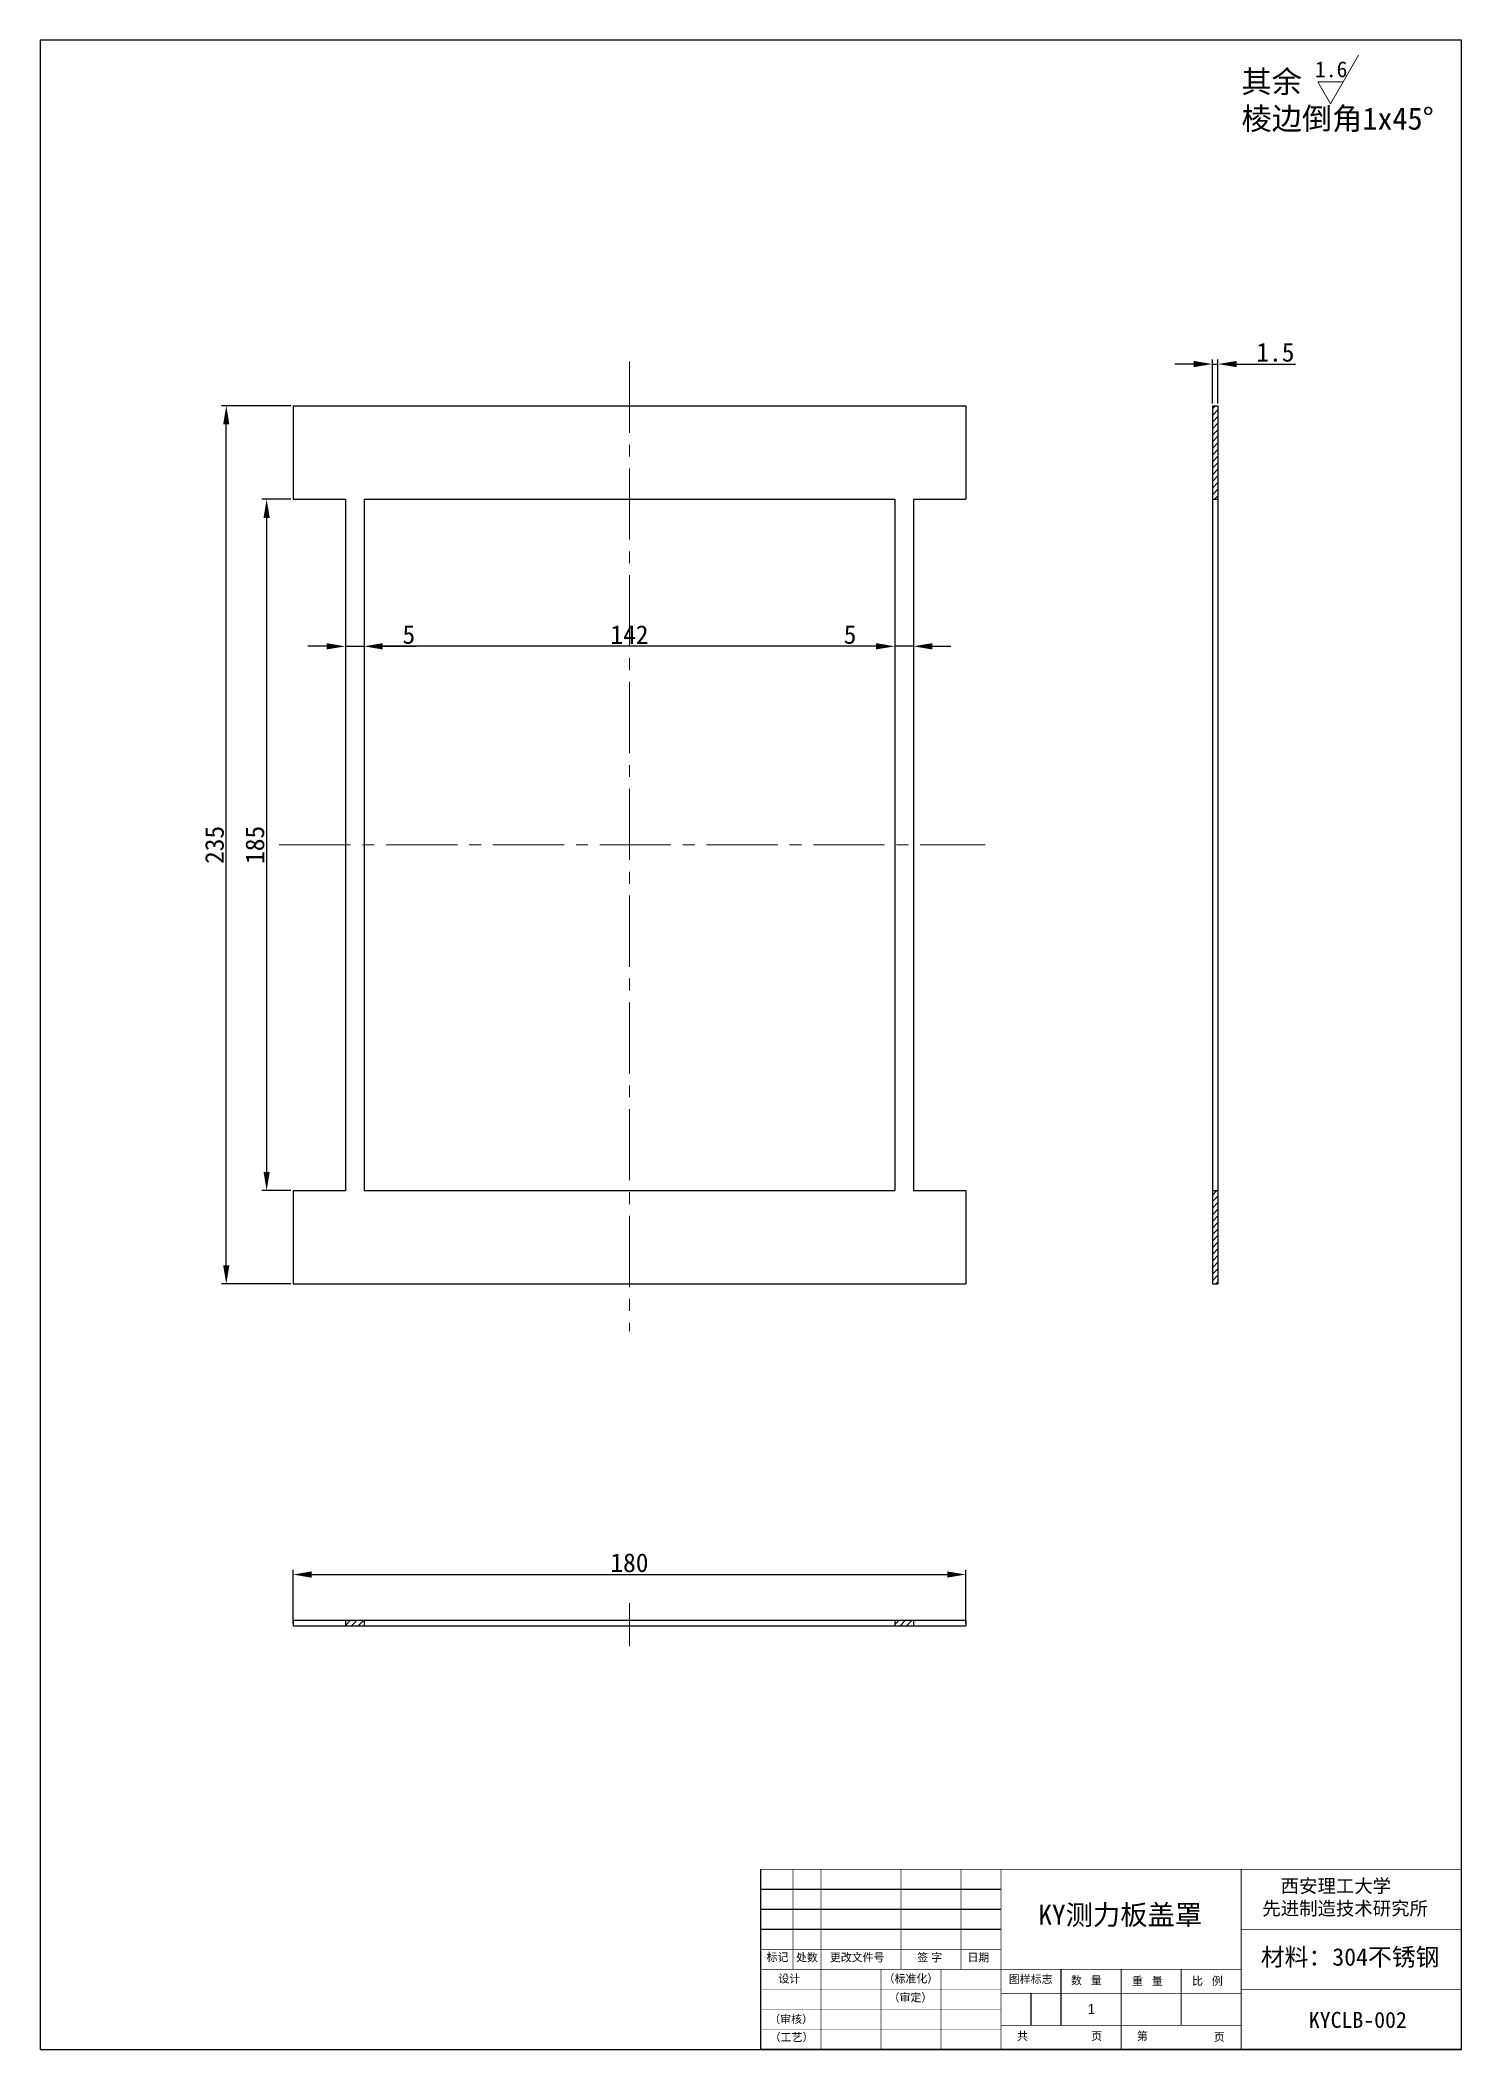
# Model space of a CAD drawing. Header units: inches. Extents: x -20 to 18950, y -1047 to 2551.
# Drawn here: x 18112 to 18492, y -1047 to -509 of the extents above; entities that cross this region are included whole.
import ezdxf

# ---------------------------------------------------------------- set-up
doc = ezdxf.new("R2010")
doc.units = ezdxf.units.IN
doc.header["$MEASUREMENT"] = 0
doc.header["$PDSIZE"] = -5
doc.linetypes.add('CENTER2', pattern=[28.574999, 19.049999, -3.175, 3.175, -3.175])
doc.layers.get('0').update_dxf_attribs({"lineweight": 30})
doc.layers.get('Defpoints').update_dxf_attribs({"lineweight": 18})
for name, color, linetype, lineweight in [('cen', 1, 'CENTER2', 20), ('con', 7, 'Continuous', 20), ('dim', 5, 'Continuous', 20), ('hat', 3, 'Continuous', 20), ('text', 6, 'Continuous', 20)]:
    doc.layers.add(name, color=color, linetype=linetype, lineweight=lineweight)
doc.styles.get("Standard").update_dxf_attribs({"font": ''})
doc.styles.get('Standard').set_extended_font_data('宋体')
doc.dimstyles.new('ISO-25', dxfattribs={"dimtxt": 5, "dimasz": 5, "dimexe": 1.25, "dimexo": 0.625, "dimtad": 1, "dimdsep": 46, "dimtxsty": 'Standard', "dimcen": 2.5, "dimdle": 10, "dimadec": 0, "dimazin": 0, "dimtfac": 1, "dimtmove": 0, "dimatfit": 3, "dimfxl": 1, "dimtolj": 1, "dimarcsym": 0})

# ---------------------------------------------------------------- blocks, each defined once
blk = doc.blocks.new('*D316')
at = {"layer": 'Defpoints', "color": 0, "transparency": 16777216}
for p in [(18198.19, -632.15), (18340.19, -632.15), (18198.19, -671.52)]:
    blk.add_point(p, dxfattribs=at)
at = {"layer": 'dim', "color": 0, "linetype": 'Continuous', "lineweight": -2, "transparency": 16777216}
for p, q in [((18198.19, -632.77), (18198.19, -672.77)), ((18340.19, -632.77), (18340.19, -672.77)), ((18335.19, -671.52), (18203.19, -671.52))]:
    blk.add_line(p, q, dxfattribs=at)
at = {"layer": 'dim', "color": 0, "transparency": 16777216}
for points in [[(18203.19, -670.68), (18203.19, -672.35), (18198.19, -671.52)], [(18335.19, -670.68), (18335.19, -672.35), (18340.19, -671.52)]]:
    blk.add_solid(points, dxfattribs=at)
at = {"layer": 'dim', "color": 0, "transparency": 16777216, "insert": (18269.19, -668.39), "char_height": 5, "attachment_point": 5}
blk.add_mtext('\\A1;142', dxfattribs=at)
blk = doc.blocks.new('*D313')
at = {"layer": 'Defpoints', "color": 0, "transparency": 16777216}
for p in [(18193.19, -632.15), (18198.19, -632.15), (18193.19, -671.52)]:
    blk.add_point(p, dxfattribs=at)
at = {"layer": 'dim', "color": 0, "linetype": 'Continuous', "lineweight": -2, "transparency": 16777216}
for p, q in [((18193.19, -632.77), (18193.19, -672.77)), ((18198.19, -632.77), (18198.19, -672.77)), ((18188.19, -671.52), (18183.19, -671.52)), ((18193.19, -671.52), (18198.19, -671.52)), ((18203.19, -671.52), (18212.15, -671.52))]:
    blk.add_line(p, q, dxfattribs=at)
at = {"layer": 'dim', "color": 0, "transparency": 16777216}
for points in [[(18188.19, -670.68), (18188.19, -672.35), (18193.19, -671.52)], [(18203.19, -670.68), (18203.19, -672.35), (18198.19, -671.52)]]:
    blk.add_solid(points, dxfattribs=at)
at = {"layer": 'dim', "color": 0, "transparency": 16777216, "insert": (18210.17, -668.39), "char_height": 5, "attachment_point": 5}
blk.add_mtext('\\A1;5', dxfattribs=at)
blk = doc.blocks.new('*D312')
at = {"layer": 'Defpoints', "color": 0, "transparency": 16777216}
for p in [(18340.19, -632.15), (18345.19, -632.15), (18340.19, -671.52)]:
    blk.add_point(p, dxfattribs=at)
at = {"layer": 'dim', "color": 0, "linetype": 'Continuous', "lineweight": -2, "transparency": 16777216}
for p, q in [((18340.19, -632.77), (18340.19, -672.77)), ((18345.19, -632.77), (18345.19, -672.77)), ((18335.19, -671.52), (18326.23, -671.52)), ((18345.19, -671.52), (18340.19, -671.52)), ((18350.19, -671.52), (18355.19, -671.52))]:
    blk.add_line(p, q, dxfattribs=at)
at = {"layer": 'dim', "color": 0, "transparency": 16777216}
for points in [[(18335.19, -670.68), (18335.19, -672.35), (18340.19, -671.52)], [(18350.19, -670.68), (18350.19, -672.35), (18345.19, -671.52)]]:
    blk.add_solid(points, dxfattribs=at)
at = {"layer": 'dim', "color": 0, "transparency": 16777216, "insert": (18328.21, -668.39), "char_height": 5, "attachment_point": 5}
blk.add_mtext('\\A1;5', dxfattribs=at)
blk = doc.blocks.new('*D314')
at = {"layer": 'Defpoints', "color": 0, "transparency": 16777216}
for p in [(18161.34, -607.15), (18179.19, -607.15), (18179.19, -842.15)]:
    blk.add_point(p, dxfattribs=at)
at = {"layer": 'dim', "color": 0, "linetype": 'Continuous', "lineweight": -2, "transparency": 16777216}
for p, q in [((18178.57, -607.15), (18160.09, -607.15)), ((18161.34, -837.15), (18161.34, -612.15)), ((18178.57, -842.15), (18160.09, -842.15))]:
    blk.add_line(p, q, dxfattribs=at)
at = {"layer": 'dim', "color": 0, "transparency": 16777216}
for points in [[(18160.51, -612.15), (18162.17, -612.15), (18161.34, -607.15)], [(18160.51, -837.15), (18162.17, -837.15), (18161.34, -842.15)]]:
    blk.add_solid(points, dxfattribs=at)
at = {"layer": 'dim', "color": 0, "transparency": 16777216, "insert": (18158.21, -724.65), "char_height": 5, "attachment_point": 5, "rotation": 90}
blk.add_mtext('\\A1;235', dxfattribs=at)
blk = doc.blocks.new('*D315')
at = {"layer": 'Defpoints', "color": 0, "transparency": 16777216}
for p in [(18179.19, -632.15), (18172.14, -817.15), (18179.19, -817.15)]:
    blk.add_point(p, dxfattribs=at)
at = {"layer": 'dim', "color": 0, "linetype": 'Continuous', "lineweight": -2, "transparency": 16777216}
for p, q in [((18178.57, -632.15), (18170.89, -632.15)), ((18172.14, -637.15), (18172.14, -812.15)), ((18178.57, -817.15), (18170.89, -817.15))]:
    blk.add_line(p, q, dxfattribs=at)
at = {"layer": 'dim', "color": 0, "transparency": 16777216}
for points in [[(18171.31, -637.15), (18172.97, -637.15), (18172.14, -632.15)], [(18171.31, -812.15), (18172.97, -812.15), (18172.14, -817.15)]]:
    blk.add_solid(points, dxfattribs=at)
at = {"layer": 'dim', "color": 0, "transparency": 16777216, "insert": (18169.02, -724.65), "char_height": 5, "attachment_point": 5, "rotation": 90}
blk.add_mtext('\\A1;185', dxfattribs=at)
blk = doc.blocks.new('*D317')
at = {"layer": 'Defpoints', "color": 0, "transparency": 16777216}
for p in [(18426.63, -595.99), (18425.13, -607.15), (18426.63, -607.15)]:
    blk.add_point(p, dxfattribs=at)
at = {"layer": 'dim', "color": 0, "linetype": 'Continuous', "lineweight": -2, "transparency": 16777216}
for p, q in [((18420.13, -595.99), (18415.13, -595.99)), ((18425.13, -606.52), (18425.13, -594.74)), ((18425.13, -595.99), (18426.63, -595.99)), ((18426.63, -606.52), (18426.63, -594.74)), ((18431.63, -595.99), (18447.35, -595.99))]:
    blk.add_line(p, q, dxfattribs=at)
at = {"layer": 'dim', "color": 0, "transparency": 16777216}
for points in [[(18420.13, -595.16), (18420.13, -596.82), (18425.13, -595.99)], [(18431.63, -595.16), (18431.63, -596.82), (18426.63, -595.99)]]:
    blk.add_solid(points, dxfattribs=at)
at = {"layer": 'dim', "color": 0, "transparency": 16777216, "insert": (18441.99, -592.87), "char_height": 5, "attachment_point": 5}
blk.add_mtext('\\A1;1.5', dxfattribs=at)
blk = doc.blocks.new('*D318')
at = {"layer": 'Defpoints', "color": 0, "transparency": 16777216}
for p in [(18359.19, -919.9), (18179.19, -933.62), (18359.19, -933.62)]:
    blk.add_point(p, dxfattribs=at)
at = {"layer": 'dim', "color": 0, "linetype": 'Continuous', "lineweight": -2, "transparency": 16777216}
for p, q in [((18179.19, -933), (18179.19, -918.65)), ((18359.19, -933), (18359.19, -918.65)), ((18184.19, -919.9), (18354.19, -919.9))]:
    blk.add_line(p, q, dxfattribs=at)
at = {"layer": 'dim', "color": 0, "transparency": 16777216}
for points in [[(18184.19, -919.06), (18184.19, -920.73), (18179.19, -919.9)], [(18354.19, -919.06), (18354.19, -920.73), (18359.19, -919.9)]]:
    blk.add_solid(points, dxfattribs=at)
at = {"layer": 'dim', "color": 0, "transparency": 16777216, "insert": (18269.19, -916.77), "char_height": 5, "attachment_point": 5}
blk.add_mtext('\\A1;180', dxfattribs=at)

msp = doc.modelspace()

# ---------------------------------------------------------------- hatches: boundary and pattern name
at = {"layer": 'hat'}
h = msp.add_hatch(dxfattribs=at)
h.set_pattern_fill('ANSI31', color=3, scale=10)
h.set_pattern_definition([(45, (0, -22.5409), (-0.88388348, 0.88388348), [])])
h.paths.add_polyline_path([(18426.628, -817.147), (18425.128, -817.147), (18425.128, -842.147), (18426.628, -842.147)])
h.paths.add_polyline_path([(18426.628, -607.147), (18425.128, -607.147), (18425.128, -632.147), (18426.628, -632.147)])
h = msp.add_hatch(dxfattribs=at)
h.set_pattern_fill('ANSI31', color=3, scale=10)
h.set_pattern_definition([(45, (16.6737, -4.0148), (-0.88388348, 0.88388348), [])])
h.paths.add_polyline_path([(18193.192, -932.122), (18193.192, -933.622), (18198.192, -933.622), (18198.192, -932.122)])
h.paths.add_polyline_path([(18345.192, -932.122), (18340.192, -932.122), (18340.192, -933.622), (18345.192, -933.622)])

# ---------------------------------------------------------------- linework, layer by layer
for p, q in [((18491.751, -509.328), (18111.563, -509.328)), ((18111.563, -509.328), (18111.563, -1046.966)), ((18491.751, -1046.966), (18491.751, -509.328)), ((18179.192, -607.147), (18359.192, -607.147)), ((18179.192, -607.147), (18179.192, -632.147)), ((18359.192, -607.147), (18359.192, -632.147)), ((18425.128, -607.147), (18426.628, -607.147)), ((18425.128, -607.147), (18425.128, -842.147)), ((18426.628, -607.147), (18426.628, -842.147)), ((18179.192, -632.147), (18193.192, -632.147)), ((18193.192, -632.147), (18193.192, -817.147)), ((18198.192, -632.147), (18340.192, -632.147)), ((18198.192, -632.147), (18198.192, -817.147)), ((18340.192, -632.147), (18340.192, -817.147)), ((18345.192, -632.147), (18345.192, -817.147)), ((18345.192, -632.147), (18359.192, -632.147)), ((18425.128, -632.147), (18426.628, -632.147)), ((18179.192, -817.147), (18193.192, -817.147)), ((18179.192, -817.147), (18179.192, -842.147)), ((18198.192, -817.147), (18340.192, -817.147)), ((18345.192, -817.147), (18359.192, -817.147)), ((18359.192, -817.147), (18359.192, -842.147)), ((18425.128, -817.147), (18426.628, -817.147)), ((18179.192, -842.147), (18269.192, -842.147)), ((18269.192, -842.147), (18359.192, -842.147)), ((18425.128, -842.147), (18426.628, -842.147)), ((18179.192, -932.122), (18179.192, -933.622)), ((18179.192, -932.122), (18359.192, -932.122)), ((18179.192, -933.622), (18359.192, -933.622)), ((18193.192, -932.122), (18193.192, -933.622)), ((18198.192, -932.122), (18198.192, -933.622)), ((18340.192, -932.122), (18340.192, -933.622)), ((18345.192, -932.122), (18345.192, -933.622)), ((18359.192, -932.122), (18359.192, -933.622)), ((18304.354, -1046.966), (18304.354, -998.779)), ((18368.604, -1004.133), (18304.354, -1004.133)), ((18368.604, -1009.487), (18304.354, -1009.487)), ((18368.604, -1014.841), (18304.354, -1014.841)), ((18384.667, -1031.975), (18384.667, -1025.55)), ((18376.635, -1040.541), (18376.635, -1031.975)), ((18384.667, -1040.541), (18384.667, -1031.975)), ((18111.563, -1046.966), (18491.751, -1046.966)), ((18491.751, -1046.966), (18304.354, -1046.966))]:
    msp.add_line(p, q)
for points, const_width in [([(18491.751, -998.779), (18304.354, -998.779)], 0.214), ([(18312.92, -1025.55), (18312.92, -998.779)], 0.214), ([(18341.833, -1025.55), (18341.833, -998.779)], 0.214), ([(18357.896, -1025.55), (18357.896, -998.779)], 0.214), ([(18432.854, -1046.966), (18432.854, -998.779)], 0.214), ([(18491.751, -1014.841), (18432.854, -1014.841)], 0.214), ([(18368.604, -1020.195), (18304.354, -1020.195)], 0.214), ([(18432.854, -1025.55), (18304.354, -1025.55)], 0.214), ([(18336.479, -1046.966), (18336.479, -1025.55)], 0.214), ([(18352.541, -1046.966), (18352.541, -1025.55)], 0.214), ([(18400.729, -1046.966), (18400.729, -1025.55)], 0.214), ([(18416.792, -1040.541), (18416.792, -1025.55)], 0.214), ([(18368.604, -1030.904), (18304.354, -1030.904)], 0.107), ([(18368.604, -1031.975), (18432.854, -1031.975)], 0.214), ([(18491.751, -1030.904), (18432.854, -1030.904)], 0.214), ([(18368.604, -1036.258), (18304.354, -1036.258)], 0.107), ([(18368.604, -1041.612), (18304.354, -1041.612)], 0.107), ([(18368.604, -1040.541), (18432.854, -1040.541)], 0.214), ([(18368.604, -1046.966), (18304.354, -1046.966)], 0.214)]:
    msp.add_lwpolyline(points, dxfattribs=dict(const_width=const_width))
at = {"const_width": 0.214, "flags": 128}
for points in [[(18320.416, -1046.966), (18320.416, -1025.55), (18320.416, -998.779)], [(18368.604, -1046.966), (18368.604, -998.779)]]:
    msp.add_lwpolyline(points, dxfattribs=at)
at = {"layer": 'cen'}
for p, q in [((18269.192, -595.338), (18269.192, -854.796)), ((18175.529, -724.647), (18364.331, -724.647)), ((18269.192, -927.552), (18269.192, -939.085))]:
    msp.add_line(p, q, dxfattribs=at)
at = {"layer": 'text'}
for p, q in [((18456.719, -526.377), (18464.263, -513.31)), ((18453.331, -520.51), (18456.719, -526.377))]:
    msp.add_line(p, q, dxfattribs=at)
at = {"layer": 'text', "ltscale": 0.3}
msp.add_line((18453.331, -520.51), (18460.106, -520.51), dxfattribs=at)

# ---------------------------------------------------------------- texts
at = {"char_height": 2.14168, "attachment_point": 1}
for s, insert, width in [('\\fﾷￂￋￎ_GB2312|b0|i0|c134|p49;标记', (18305.881, -1021.202), 7.03938), ('\\fﾷￂￋￎ_GB2312|b0|i0|c134|p49;处数', (18313.741, -1021.282), 6.04629), ('\\fﾷￂￋￎ_GB2312|b0|i0|c134|p49;更改文件号', (18322.811, -1021.282), 20.43657), ('{\\fﾷￂￋￎ_GB2312|b0|i0|c134|p49;签 字}', (18346.186, -1021.282), 10.83917), ('\\fﾷￂￋￎ_GB2312|b0|i0|c134|p49;日期', (18359.615, -1021.282), 7.86019), ('\\fﾷￂￋￎ_GB2312|b0|i0|c134|p49;设计', (18309.025, -1026.956), 6.56247), ('\\fﾷￂￋￎ_GB2312|b0|i0|c134|p49;（标准化）', (18337.185, -1026.952), 17.65526), ('\\fﾷￂￋￎ_GB2312|b0|i0|c134|p49;图样标志', (18370.68, -1027.115), 27.45026), ('\\fﾷￂￋￎ_GB2312|b0|i0|c134|p49;（审定）', (18338.515, -1032.023), 16.68785), ('{\\fￋￎￌ￥|b0|i0|c134|p2;数   量}', (18387.308, -1027.46), 12.37776), ('{\\fﾷￂￋￎ_GB2312|b0|i0|c134|p49;重   量}', (18403.622, -1027.587), 11.97168), ('{\\fﾷￂￋￎ_GB2312|b0|i0|c134|p49;比   例}', (18419.684, -1027.587), 11.97168), ('\\fﾷￂￋￎ_GB2312|b0|i0|c134|p49;（审核）', (18306.59, -1037.818), 15.35766), ('\\fﾷￂￋￎ_GB2312|b0|i0|c134|p49;（工艺）', (18306.711, -1042.647), 17.77619), ('\\fﾷￂￋￎ_GB2312|b0|i0|c134|p49;共', (18372.879, -1042.342), 4.95799), ('\\fﾷￂￋￎ_GB2312|b0|i0|c134|p49;页', (18392.693, -1042.341), 0.4837), ('\\fﾷￂￋￎ_GB2312|b0|i0|c134|p49;页', (18425.547, -1042.597), 0.4837)]:
    msp.add_mtext(s, dxfattribs=dict(at, insert=insert, width=width))
at = {"insert": (18404.936, -1042.342), "char_height": 2.14168, "attachment_point": 1}
msp.add_mtext('\\fﾷￂￋￎ_GB2312|b0|i0|c134|p49;第', dxfattribs=at)
at = {"layer": 'con', "insert": (18438.507, -1001.422), "char_height": 3.60747, "width": 47.5545, "attachment_point": 1}
msp.add_mtext('{\\fTxt|b0|i0|c134|p2; \\fTxt|b0|i0|c0|p2; }西安理工大学{\\fTxt|b0|i0|c134|p2;\\P}先进制造技术研究所', dxfattribs=at)
at = {"layer": 'text', "attachment_point": 1}
for s, insert, char_height, width in [('1.6', (18452.604, -514.991), 4.234, 8.25568), ('其余{\\fￋￎￌ￥|b0|i0|c134|p2;\\P}棱边倒角1x45°', (18432.915, -517.461), 5.92764, 58.44431), ('KY测力板盖罩', (18378.594, -1008.275), 5.3542, 47.92335), ('材料：304不锈钢', (18438.083, -1019.886), 4.6753, 53.0646), ('{\\fￋￎￌ￥|b0|i0|c134|p2;1}', (18391.773, -1034.835), 2.6771, 4.37188), ('KYCLB-002', (18450.934, -1036.922), 4.2834, 26.29654)]:
    msp.add_mtext(s, dxfattribs=dict(at, insert=insert, char_height=char_height, width=width))

# ---------------------------------------------------------------- dimensions: what is measured, and where the dimension line sits
at = {"layer": 'dim'}
for base, p1, p2, picture, middle in [((18426.628, -595.991), (18425.128, -607.147), (18426.628, -607.147), '*D317', (18441.988, -592.866)), ((18198.192, -671.518), (18340.192, -632.147), (18198.192, -632.147), '*D316', (18269.192, -668.393)), ((18359.192, -919.896), (18179.192, -933.622), (18359.192, -933.622), '*D318', (18269.192, -916.771))]:
    dim = msp.add_linear_dim(base=base, p1=p1, p2=p2, dimstyle='ISO-25', dxfattribs=at)
    dim.commit()
    dim.dimension.update_dxf_attribs({"geometry": picture, "text_midpoint": middle})
dim = msp.add_linear_dim(base=(18161.339, -607.147), p1=(18179.192, -842.147), p2=(18179.192, -607.147), angle=90, dimstyle='ISO-25', dxfattribs=at)
dim.commit()
dim.dimension.update_dxf_attribs({"geometry": '*D314', "text_midpoint": (18161.339, -724.647), "dimtype": 160})
dim = msp.add_linear_dim(base=(18172.141, -817.147), p1=(18179.192, -632.147), p2=(18179.192, -817.147), angle=90, dimstyle='ISO-25', dxfattribs=at)
dim.commit()
dim.dimension.update_dxf_attribs({"geometry": '*D315', "text_midpoint": (18169.016, -724.647)})
for base, p1, p2, picture, middle in [((18193.192, -671.518), (18198.192, -632.147), (18193.192, -632.147), '*D313', (18210.172, -671.518)), ((18340.192, -671.518), (18345.192, -632.147), (18340.192, -632.147), '*D312', (18328.212, -671.518))]:
    dim = msp.add_linear_dim(base=base, p1=p1, p2=p2, dimstyle='ISO-25', dxfattribs=at)
    dim.commit()
    dim.dimension.update_dxf_attribs({"geometry": picture, "text_midpoint": middle, "dimtype": 160})

doc.saveas('drawing.dxf')
